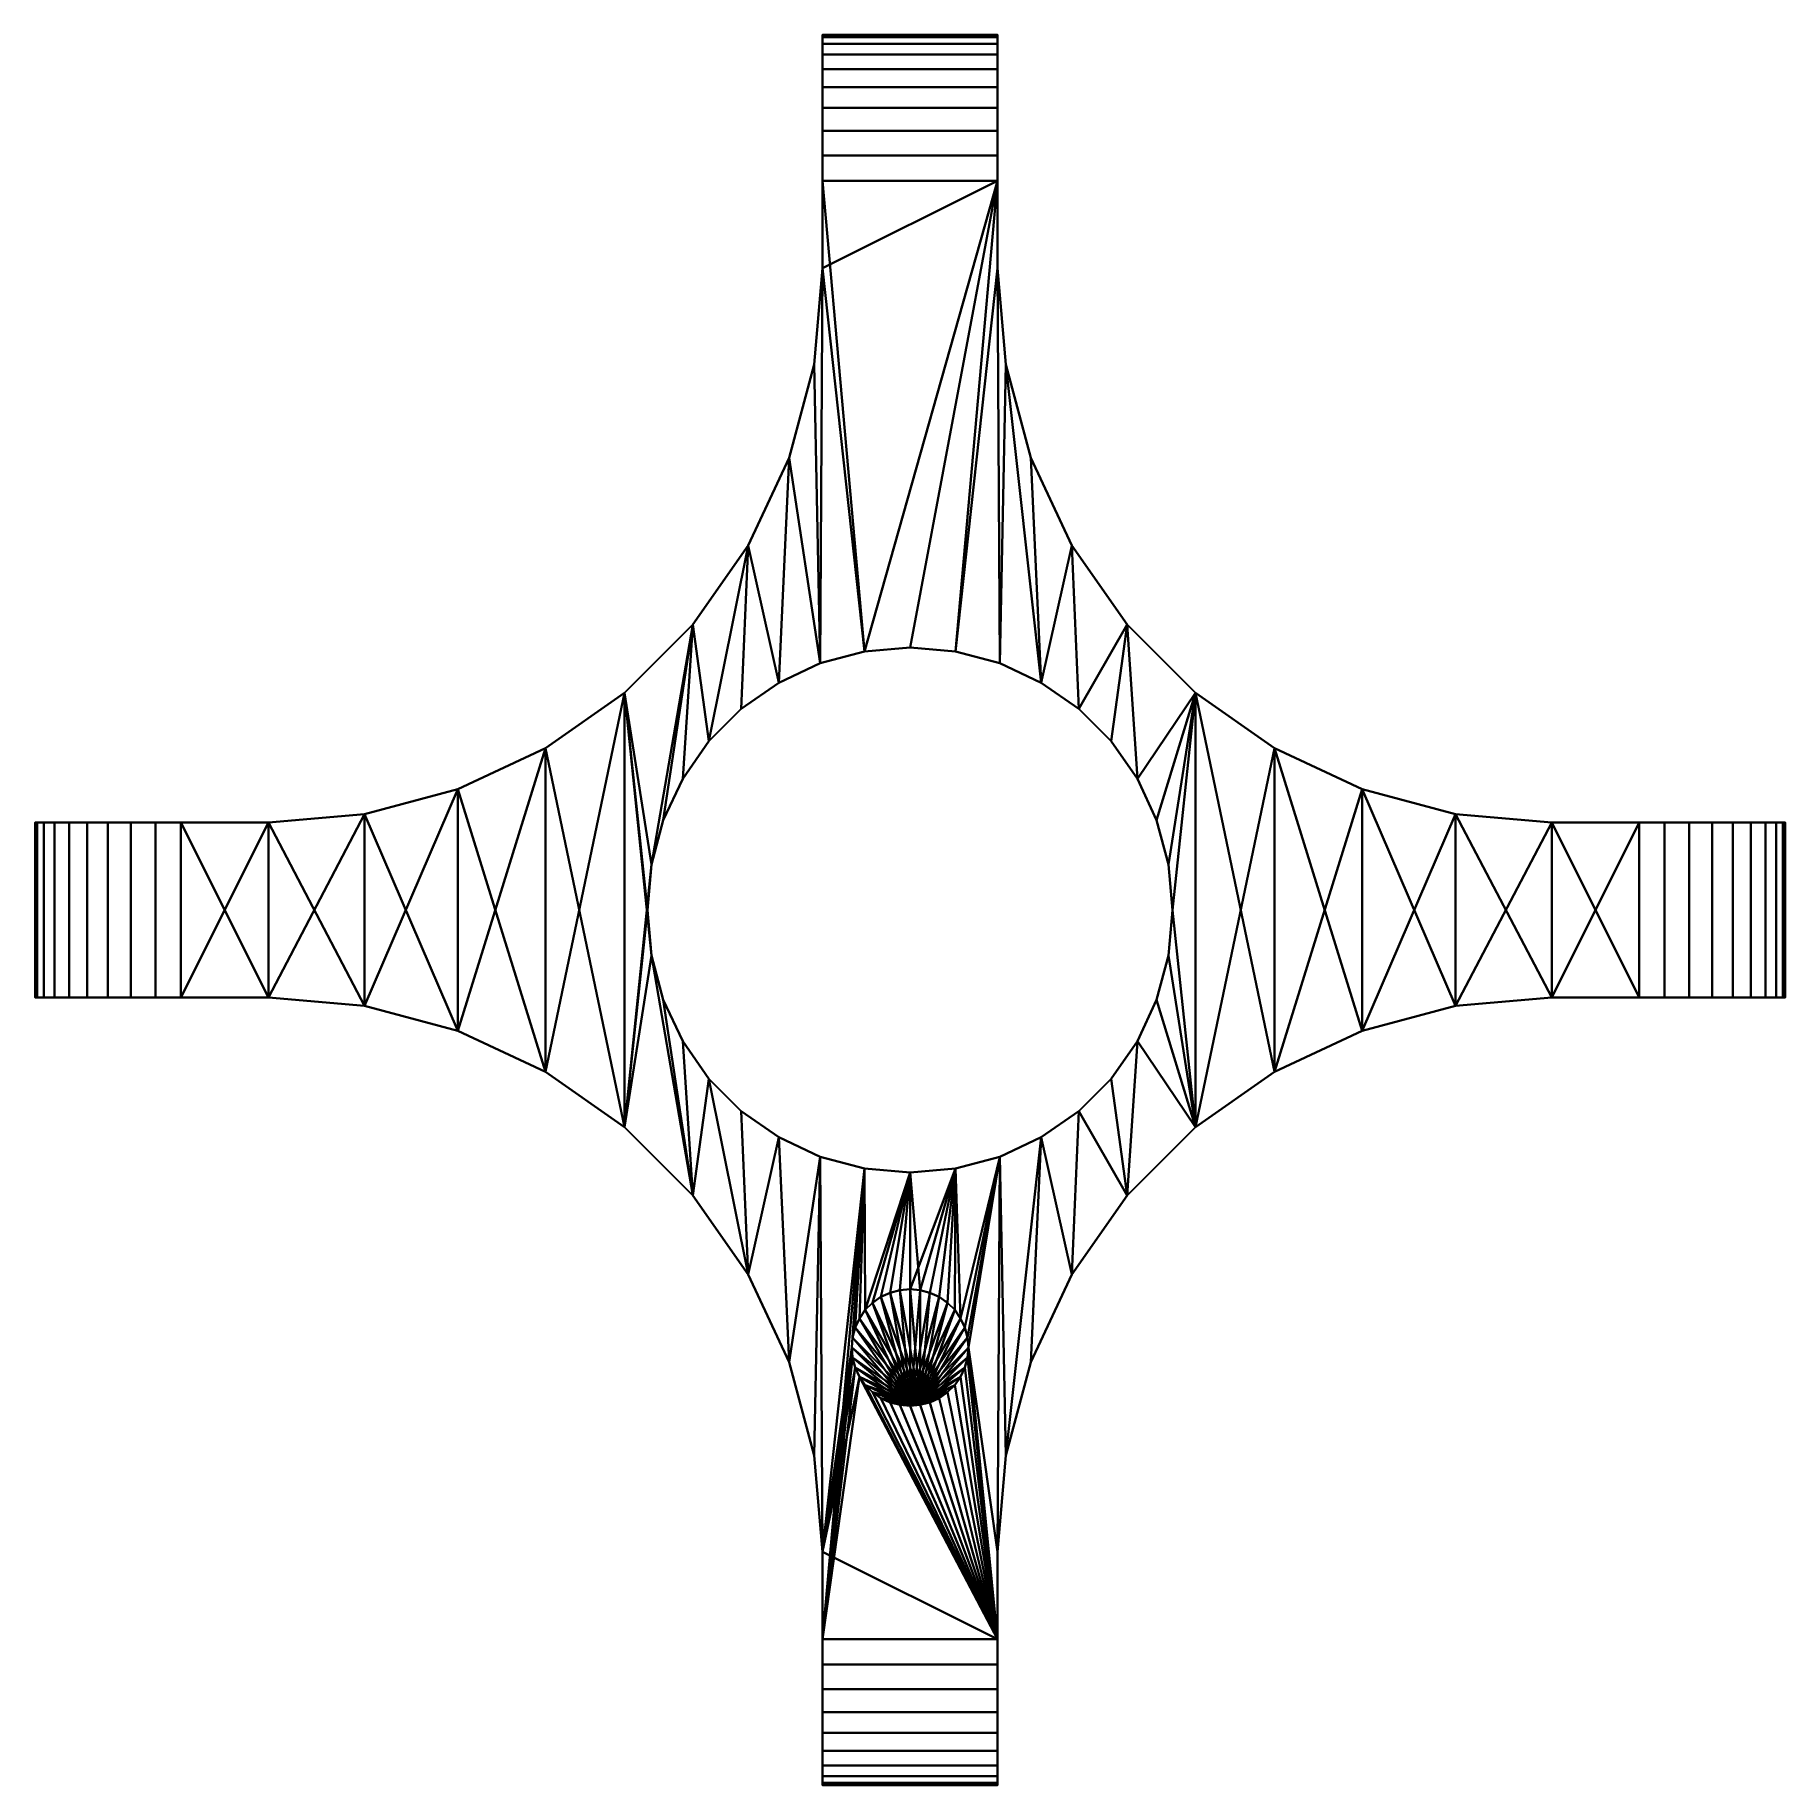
# Model space of a CAD drawing. Header units: millimetres. Extents: x 167.2 to 197.2, y -15 to 15.
import ezdxf

# ---------------------------------------------------------------- set-up
doc = ezdxf.new("R2010")
doc.units = ezdxf.units.MM
doc.layers.add('001', color=4, linetype='Continuous', lineweight=35)

msp = doc.modelspace()

# ---------------------------------------------------------------- meshes
at = {"layer": '001'}
mesh = msp.add_polyface(dxfattribs=at)
corners = [(180.152, 7.751, 29.9), (180.58, 9.35, 29.9), (180.686, 4.229, 29.9), (180.725, 11, 29.9), (181.443, 4.432, 29.9), (183.725, 12.5, 29.9), (180.725, 12.5, 29.9), (180.58, 9.35, 359.895), (180.725, 11, 359.895), (180.725, 12.5, 359.895), (180.725, 12.934, 359.857), (180.725, 13.355, 359.744), (180.725, 13.75, 359.56), (180.725, 14.107, 359.31), (180.725, 14.415, 359.002), (180.725, 14.665, 358.645), (180.725, 14.849, 358.25), (180.725, 14.962, 357.829), (180.725, 15, 357.395), (180.725, 15, 32.4), (180.725, 14.962, 31.966), (180.725, 14.849, 31.545), (180.725, 14.665, 31.15), (180.725, 14.415, 30.793), (180.725, 14.107, 30.485), (180.725, 13.75, 30.235), (180.725, 13.355, 30.051), (180.725, 12.934, 29.938), (183.725, 12.934, 29.938), (181.443, 4.432, 359.895), (182.225, 4.5, 29.9), (182.225, 4.5, 359.895), (180.686, 4.229, 359.895), (183.725, 12.5, 359.895), (180.152, 7.751, 359.895), (183.725, 12.934, 359.857), (183.725, 13.355, 359.744), (183.725, 13.75, 359.56), (183.725, 14.107, 359.31), (183.725, 14.415, 359.002), (183.725, 14.665, 358.645), (183.725, 14.849, 358.25), (183.725, 14.962, 357.829), (183.725, 15, 357.395), (183.725, 15, 32.4)]
mesh.append_faces([[corners[k] for k in face] for face in [(7, 8, 3, 1), (27, 28, 5, 6), (29, 4, 30, 31), (32, 2, 4, 29), (35, 10, 9, 33), (36, 11, 10, 35), (37, 12, 11, 36), (38, 13, 12, 37), (39, 14, 13, 38), (40, 15, 14, 39), (41, 16, 15, 40), (42, 17, 16, 41), (43, 18, 17, 42), (43, 44, 19, 18)]])
mesh.append_faces([[corners[k] for k in face] for face in [(5, 3, 6), (8, 6, 3)]], dxfattribs={"vtx0": -1})
mesh.append_faces([[corners[k] for k in face] for face in [(2, 3, 4), (29, 8, 32)]], dxfattribs={"vtx0": -1, "vtx1": -1})
mesh.append_faces([[corners[k] for k in face] for face in [(4, 3, 5)]], dxfattribs={"vtx0": -1, "vtx1": -1, "vtx2": -1})
mesh.append_faces([[corners[k] for k in face] for face in [(2, 1, 3), (8, 10, 11), (8, 11, 12), (8, 12, 13), (8, 13, 14), (8, 14, 15), (8, 15, 16), (8, 16, 17), (8, 17, 18), (8, 18, 19), (8, 19, 20), (8, 20, 21), (8, 21, 22), (8, 22, 23), (8, 23, 24), (8, 24, 25), (8, 25, 26), (8, 26, 27), (8, 27, 6), (29, 9, 8), (32, 8, 7), (32, 7, 34)]], dxfattribs={"vtx0": -1, "vtx2": -1})
mesh.append_faces([[corners[k] for k in face] for face in [(0, 1, 2), (33, 9, 29)]], dxfattribs={"vtx1": -1, "vtx2": -1})
mesh.append_faces([[corners[k] for k in face] for face in [(8, 9, 10)]], dxfattribs={"vtx2": -1})
mesh = msp.add_polyface(dxfattribs=at)
corners = [(182.225, 4.5, 29.9), (183.725, 12.5, 29.9), (183.006, 4.432, 29.9), (183.725, 11, 29.9), (183.764, 4.229, 29.9), (183.869, 9.35, 29.9), (184.475, 3.897, 29.9), (181.443, 4.432, 29.9), (183.725, 12.5, 359.895), (183.725, 11, 359.895), (183.725, 12.934, 29.938), (183.725, 13.355, 30.051), (183.725, 13.75, 30.235), (183.725, 14.107, 30.485), (183.725, 14.415, 30.793), (183.725, 14.665, 31.15), (183.725, 14.849, 31.545), (183.725, 14.962, 31.966), (183.725, 15, 32.4), (183.725, 15, 357.395), (183.725, 14.962, 357.829), (183.725, 14.849, 358.25), (183.725, 14.665, 358.645), (183.725, 14.415, 359.002), (183.725, 14.107, 359.31), (183.725, 13.75, 359.56), (183.725, 13.355, 359.744), (183.725, 12.934, 359.857), (183.869, 9.35, 359.895), (183.006, 4.432, 359.895), (183.764, 4.229, 359.895), (182.225, 4.5, 359.895), (184.475, 3.897, 359.895), (181.443, 4.432, 359.895), (180.725, 15, 32.4), (180.725, 14.962, 31.966), (180.725, 14.849, 31.545), (180.725, 14.665, 31.15), (180.725, 14.415, 30.793), (180.725, 14.107, 30.485), (180.725, 13.75, 30.235), (180.725, 13.355, 30.051), (180.725, 12.934, 29.938)]
mesh.append_faces([[corners[k] for k in face] for face in [(9, 28, 5, 3), (29, 2, 4, 30), (31, 0, 2, 29), (34, 18, 17, 35), (35, 17, 16, 36), (36, 16, 15, 37), (37, 15, 14, 38), (38, 14, 13, 39), (39, 13, 12, 40), (40, 12, 11, 41), (41, 11, 10, 42)]])
mesh.append_faces([[corners[k] for k in face] for face in [(8, 26, 27)]], dxfattribs={"vtx0": -1})
mesh.append_faces([[corners[k] for k in face] for face in [(0, 1, 2), (2, 3, 4), (4, 5, 6), (7, 1, 0), (32, 28, 30), (30, 9, 29), (29, 8, 31), (31, 8, 33)]], dxfattribs={"vtx0": -1, "vtx1": -1})
mesh.append_faces([[corners[k] for k in face] for face in [(2, 1, 3), (4, 3, 5), (8, 3, 1), (8, 1, 10), (8, 10, 11), (8, 11, 12), (8, 12, 13), (8, 13, 14), (8, 14, 15), (8, 15, 16), (8, 16, 17), (8, 17, 18), (8, 18, 19), (8, 19, 20), (8, 20, 21), (8, 21, 22), (8, 22, 23), (8, 23, 24), (8, 24, 25), (8, 25, 26), (30, 28, 9), (29, 9, 8)]], dxfattribs={"vtx0": -1, "vtx2": -1})
mesh.append_faces([[corners[k] for k in face] for face in [(8, 9, 3)]], dxfattribs={"vtx2": -1})
mesh = msp.add_polyface(dxfattribs=at)
corners = [(179.975, 3.897, 29.9), (179.332, 3.447, 29.9), (179.452, 6.25, 29.9), (180.152, 7.751, 29.9), (180.686, 4.229, 29.9), (178.778, 2.893, 29.9), (178.328, 2.25, 29.9), (178.502, 4.894, 29.9), (177.996, 1.539, 29.9), (177.793, 0.781, 29.9), (177.331, 3.723, 29.9), (169.725, 1.5, 359.895), (167.376, 1.5, 31.545), (167.263, 1.5, 31.966), (167.225, 1.5, 32.4), (167.225, 1.5, 357.395), (167.263, 1.5, 357.829), (167.376, 1.5, 358.25), (167.56, 1.5, 358.645), (167.81, 1.5, 359.002), (168.118, 1.5, 359.31), (168.475, 1.5, 359.56), (168.87, 1.5, 359.744), (169.291, 1.5, 359.857), (171.225, 1.5, 359.895), (172.874, 1.644, 359.895), (172.874, 1.644, 29.9), (171.225, 1.5, 29.9), (174.474, 2.073, 359.895), (174.474, 2.073, 29.9), (175.975, 2.773, 359.895), (175.975, 2.773, 29.9), (177.331, 3.723, 359.895), (178.502, 4.894, 359.895), (179.452, 6.25, 359.895), (180.152, 7.751, 359.895), (180.58, 9.35, 359.895), (180.58, 9.35, 29.9), (179.975, 3.897, 359.895), (180.686, 4.229, 359.895), (179.332, 3.447, 359.895), (178.778, 2.893, 359.895), (178.328, 2.25, 359.895), (177.996, 1.539, 359.895), (177.793, 0.781, 359.895), (177.725, 0, 359.895)]
mesh.append_faces([[corners[k] for k in face] for face in [(24, 25, 26, 27), (25, 28, 29, 26), (28, 30, 31, 29), (30, 32, 10, 31), (32, 33, 7, 10), (33, 34, 2, 7), (34, 35, 3, 2), (35, 36, 37, 3), (38, 0, 4, 39), (40, 1, 0, 38), (41, 5, 1, 40), (42, 6, 5, 41), (43, 8, 6, 42)]])
mesh.append_faces([[corners[k] for k in face] for face in [(11, 22, 23)]], dxfattribs={"vtx0": -1})
mesh.append_faces([[corners[k] for k in face] for face in [(0, 3, 4), (5, 2, 1), (7, 9, 10), (34, 38, 35), (33, 41, 34)]], dxfattribs={"vtx0": -1, "vtx1": -1})
mesh.append_faces([[corners[k] for k in face] for face in [(0, 2, 3), (5, 7, 2), (7, 6, 8), (7, 8, 9), (11, 12, 13), (11, 13, 14), (11, 14, 15), (11, 15, 16), (11, 16, 17), (11, 17, 18), (11, 18, 19), (11, 19, 20), (11, 20, 21), (11, 21, 22), (34, 40, 38), (35, 38, 39), (33, 44, 43), (33, 43, 42), (33, 42, 41), (32, 45, 44)]], dxfattribs={"vtx0": -1, "vtx2": -1})
mesh.append_faces([[corners[k] for k in face] for face in [(0, 1, 2), (5, 6, 7), (41, 40, 34), (33, 32, 44)]], dxfattribs={"vtx1": -1, "vtx2": -1})
mesh = msp.add_polyface(dxfattribs=at)
corners = [(187.118, 3.723, 29.9), (186.725, 0, 29.9), (186.656, 0.781, 29.9), (186.453, 1.539, 29.9), (186.122, 2.25, 29.9), (185.947, 4.894, 29.9), (183.869, 9.35, 29.9), (184.298, 7.751, 29.9), (184.475, 3.897, 29.9), (184.998, 6.25, 29.9), (185.117, 3.447, 29.9), (185.672, 2.893, 29.9), (183.869, 9.35, 359.895), (184.298, 7.751, 359.895), (184.998, 6.25, 359.895), (185.947, 4.894, 359.895), (187.118, 3.723, 359.895), (188.475, 2.773, 359.895), (188.475, 2.773, 29.9), (189.976, 2.073, 359.895), (189.976, 2.073, 29.9), (191.575, 1.644, 359.895), (191.575, 1.644, 29.9), (193.225, 1.5, 359.895), (193.225, 1.5, 29.9), (197.225, 1.5, 357.395), (197.225, 1.5, 32.4), (197.187, 1.5, 31.966), (197.074, 1.5, 31.545), (196.89, 1.5, 31.15), (196.64, 1.5, 30.793), (196.332, 1.5, 30.485), (195.975, 1.5, 30.235), (195.58, 1.5, 30.051), (195.159, 1.5, 29.938), (194.725, 1.5, 29.9), (186.122, 2.25, 359.895), (186.453, 1.539, 359.895), (185.672, 2.893, 359.895), (185.117, 3.447, 359.895), (184.475, 3.897, 359.895), (183.764, 4.229, 359.895), (183.764, 4.229, 29.9), (186.656, 0.781, 359.895), (186.725, 0, 359.895)]
mesh.append_faces([[corners[k] for k in face] for face in [(12, 13, 7, 6), (13, 14, 9, 7), (14, 15, 5, 9), (15, 16, 0, 5), (16, 17, 18, 0), (17, 19, 20, 18), (19, 21, 22, 20), (21, 23, 24, 22), (36, 4, 3, 37), (38, 11, 4, 36), (39, 10, 11, 38), (40, 8, 10, 39), (41, 42, 8, 40)]])
mesh.append_faces([[corners[k] for k in face] for face in [(23, 35, 24)]], dxfattribs={"vtx0": -1})
mesh.append_faces([[corners[k] for k in face] for face in [(0, 4, 5), (8, 9, 10), (10, 5, 11), (11, 5, 4)]], dxfattribs={"vtx0": -1, "vtx1": -1})
mesh.append_faces([[corners[k] for k in face] for face in [(0, 1, 2), (0, 2, 3), (0, 3, 4), (8, 7, 9), (10, 9, 5), (23, 25, 26), (23, 26, 27), (23, 27, 28), (23, 28, 29), (23, 29, 30), (23, 30, 31), (23, 31, 32), (23, 32, 33), (23, 33, 34), (23, 34, 35), (40, 13, 12), (16, 36, 37), (16, 37, 43), (16, 43, 44), (15, 39, 38), (15, 38, 36), (14, 40, 39)]], dxfattribs={"vtx0": -1, "vtx2": -1})
mesh.append_faces([[corners[k] for k in face] for face in [(6, 7, 8), (14, 13, 40), (16, 15, 36), (15, 14, 39)]], dxfattribs={"vtx1": -1, "vtx2": -1})
mesh = msp.add_polyface(dxfattribs=at)
corners = [(178.502, -4.894, 29.9), (177.793, -0.781, 29.9), (177.996, -1.539, 29.9), (178.328, -2.25, 29.9), (177.331, -3.723, 29.9), (175.975, -2.773, 29.9), (177.331, 3.723, 29.9), (177.793, 0.781, 29.9), (177.725, 0, 29.9), (175.975, 2.773, 29.9), (174.474, -2.073, 29.9), (174.474, 2.073, 29.9), (172.874, -1.644, 29.9), (172.874, 1.644, 29.9), (171.225, -1.5, 29.9), (171.225, 1.5, 29.9), (169.725, -1.5, 29.9), (169.725, 1.5, 29.9), (175.975, -2.773, 359.895), (174.474, -2.073, 359.895), (172.874, -1.644, 359.895), (171.225, -1.5, 359.895), (169.725, -1.5, 359.895), (169.291, -1.5, 359.857), (169.291, -1.5, 29.938), (169.725, 1.5, 359.895), (171.225, 1.5, 359.895), (177.793, 0.781, 359.895), (177.996, 1.539, 29.9), (177.996, 1.539, 359.895), (177.725, 0, 359.895), (177.793, -0.781, 359.895), (177.996, -1.539, 359.895), (178.328, -2.25, 359.895), (178.778, -2.893, 359.895), (178.778, -2.893, 29.9), (177.331, 3.723, 359.895), (175.975, 2.773, 359.895), (177.331, -3.723, 359.895), (178.502, -4.894, 359.895), (174.474, 2.073, 359.895), (172.874, 1.644, 359.895)]
mesh.append_faces([[corners[k] for k in face] for face in [(18, 19, 10, 5), (19, 20, 12, 10), (20, 21, 14, 12), (27, 7, 28, 29), (30, 8, 7, 27), (31, 1, 8, 30), (32, 2, 1, 31), (33, 3, 2, 32), (34, 35, 3, 33)]])
mesh.append_faces([[corners[k] for k in face] for face in [(15, 16, 17), (21, 16, 14), (21, 25, 22)]], dxfattribs={"vtx0": -1})
mesh.append_faces([[corners[k] for k in face] for face in [(6, 5, 9), (9, 10, 11), (11, 12, 13), (13, 14, 15), (38, 37, 18), (18, 40, 19), (19, 41, 20), (20, 26, 21)]], dxfattribs={"vtx0": -1, "vtx1": -1})
mesh.append_faces([[corners[k] for k in face] for face in [(4, 6, 7), (36, 38, 31)]], dxfattribs={"vtx0": -1, "vtx1": -1, "vtx2": -1})
mesh.append_faces([[corners[k] for k in face] for face in [(0, 1, 2), (0, 2, 3), (4, 7, 8), (4, 8, 1), (9, 5, 10), (11, 10, 12), (13, 12, 14), (15, 14, 16), (21, 24, 16), (25, 15, 17), (36, 31, 30), (39, 33, 32), (39, 32, 31), (18, 37, 40), (19, 40, 41), (20, 41, 26), (21, 26, 25)]], dxfattribs={"vtx0": -1, "vtx2": -1})
mesh.append_faces([[corners[k] for k in face] for face in [(4, 5, 6), (36, 37, 38)]], dxfattribs={"vtx1": -1, "vtx2": -1})
mesh.append_faces([[corners[k] for k in face] for face in [(21, 22, 23), (25, 26, 15)]], dxfattribs={"vtx2": -1})
mesh = msp.add_polyface(dxfattribs=at)
corners = [(186.725, 0, 29.9), (187.118, 3.723, 29.9), (187.118, -3.723, 29.9), (188.475, 2.773, 29.9), (188.475, -2.773, 29.9), (189.976, 2.073, 29.9), (189.976, -2.073, 29.9), (191.575, 1.644, 29.9), (191.575, -1.644, 29.9), (193.225, 1.5, 29.9), (193.225, -1.5, 29.9), (194.725, 1.5, 29.9), (194.725, -1.5, 29.9), (186.122, -2.25, 29.9), (186.453, -1.539, 29.9), (186.656, -0.781, 29.9), (193.225, 1.5, 359.895), (194.725, 1.5, 359.895), (195.159, 1.5, 359.857), (195.58, 1.5, 359.744), (194.725, -1.5, 359.895), (193.225, -1.5, 359.895), (195.159, -1.5, 29.938), (191.575, -1.644, 359.895), (189.976, -2.073, 359.895), (188.475, -2.773, 359.895), (185.672, -2.893, 359.895), (185.672, -2.893, 29.9), (185.117, -3.447, 29.9), (185.117, -3.447, 359.895), (186.122, -2.25, 359.895), (186.453, -1.539, 359.895), (186.656, -0.781, 359.895), (186.725, 0, 359.895), (186.656, 0.781, 359.895), (186.656, 0.781, 29.9), (186.453, 1.539, 359.895), (186.453, 1.539, 29.9), (187.118, -3.723, 359.895), (187.118, 3.723, 359.895), (188.475, 2.773, 359.895), (189.976, 2.073, 359.895), (191.575, 1.644, 359.895)]
mesh.append_faces([[corners[k] for k in face] for face in [(21, 23, 8, 10), (23, 24, 6, 8), (24, 25, 4, 6), (26, 27, 28, 29), (30, 13, 27, 26), (31, 14, 13, 30), (32, 15, 14, 31), (33, 0, 15, 32), (34, 35, 0, 33), (36, 37, 35, 34)]])
mesh.append_faces([[corners[k] for k in face] for face in [(10, 11, 12), (16, 20, 17)]], dxfattribs={"vtx0": -1})
mesh.append_faces([[corners[k] for k in face] for face in [(2, 3, 4), (4, 5, 6), (6, 7, 8), (8, 9, 10), (39, 25, 40), (40, 24, 41), (41, 23, 42), (42, 21, 16)]], dxfattribs={"vtx0": -1, "vtx1": -1})
mesh.append_faces([[corners[k] for k in face] for face in [(0, 1, 2), (33, 38, 39)]], dxfattribs={"vtx0": -1, "vtx1": -1, "vtx2": -1})
mesh.append_faces([[corners[k] for k in face] for face in [(2, 1, 3), (4, 3, 5), (6, 5, 7), (8, 7, 9), (10, 9, 11), (2, 13, 14), (2, 14, 15), (2, 15, 0), (16, 18, 19), (20, 10, 12), (20, 12, 22), (39, 38, 25), (40, 25, 24), (41, 24, 23), (42, 23, 21), (16, 21, 20), (38, 33, 32), (38, 32, 31), (38, 31, 30)]], dxfattribs={"vtx0": -1, "vtx2": -1})
mesh.append_faces([[corners[k] for k in face] for face in [(16, 17, 18), (20, 21, 10)]], dxfattribs={"vtx2": -1})
mesh = msp.add_polyface(dxfattribs=at)
corners = [(171.225, -1.5, 359.895), (169.291, -1.5, 359.857), (168.87, -1.5, 359.744), (168.475, -1.5, 359.56), (168.118, -1.5, 359.31), (167.81, -1.5, 359.002), (167.56, -1.5, 358.645), (167.376, -1.5, 358.25), (167.263, -1.5, 357.829), (167.225, -1.5, 357.395), (167.225, -1.5, 32.4), (167.263, -1.5, 31.966), (167.376, -1.5, 31.545), (167.56, -1.5, 31.15), (167.81, -1.5, 30.793), (168.118, -1.5, 30.485), (168.475, -1.5, 30.235), (168.87, -1.5, 30.051), (169.291, -1.5, 29.938), (169.291, 1.5, 29.938), (169.725, 1.5, 29.9), (169.725, -1.5, 29.9), (169.725, 1.5, 359.895), (168.87, 1.5, 30.051), (168.475, 1.5, 30.235), (168.118, 1.5, 30.485), (167.81, 1.5, 30.793), (167.56, 1.5, 31.15), (167.376, 1.5, 31.545), (169.291, 1.5, 359.857), (169.725, -1.5, 359.895), (168.87, 1.5, 359.744), (168.475, 1.5, 359.56), (168.118, 1.5, 359.31), (167.81, 1.5, 359.002), (167.56, 1.5, 358.645), (167.376, 1.5, 358.25), (167.263, 1.5, 357.829), (167.225, 1.5, 357.395), (167.225, 1.5, 32.4), (167.263, 1.5, 31.966)]
mesh.append_faces([[corners[k] for k in face] for face in [(18, 19, 20, 21), (29, 1, 30, 22), (31, 2, 1, 29), (32, 3, 2, 31), (33, 4, 3, 32), (34, 5, 4, 33), (35, 6, 5, 34), (36, 7, 6, 35), (37, 8, 7, 36), (38, 9, 8, 37), (38, 39, 10, 9), (10, 39, 40, 11), (11, 40, 28, 12), (12, 28, 27, 13), (13, 27, 26, 14), (14, 26, 25, 15), (15, 25, 24, 16), (16, 24, 23, 17), (17, 23, 19, 18)]])
mesh.append_faces([[corners[k] for k in face] for face in [(0, 1, 2), (0, 2, 3), (0, 3, 4), (0, 4, 5), (0, 5, 6), (0, 6, 7), (0, 7, 8), (0, 8, 9), (0, 9, 10), (0, 10, 11), (0, 11, 12), (0, 12, 13), (0, 13, 14), (0, 14, 15), (0, 15, 16), (0, 16, 17), (0, 17, 18), (22, 20, 19), (22, 19, 23), (22, 23, 24), (22, 24, 25), (22, 25, 26), (22, 26, 27), (22, 27, 28)]], dxfattribs={"vtx0": -1, "vtx2": -1})
mesh = msp.add_polyface(dxfattribs=at)
corners = [(193.225, 1.5, 359.895), (195.58, 1.5, 359.744), (195.975, 1.5, 359.56), (196.332, 1.5, 359.31), (196.64, 1.5, 359.002), (196.89, 1.5, 358.645), (197.074, 1.5, 358.25), (197.187, 1.5, 357.829), (197.225, 1.5, 357.395), (195.159, 1.5, 29.938), (195.159, -1.5, 29.938), (194.725, -1.5, 29.9), (194.725, 1.5, 29.9), (194.725, -1.5, 359.895), (195.58, -1.5, 30.051), (195.975, -1.5, 30.235), (196.332, -1.5, 30.485), (196.64, -1.5, 30.793), (196.89, -1.5, 31.15), (197.074, -1.5, 31.545), (197.187, -1.5, 31.966), (197.225, -1.5, 32.4), (197.225, -1.5, 357.395), (197.187, -1.5, 357.829), (197.074, -1.5, 358.25), (196.89, -1.5, 358.645), (196.64, -1.5, 359.002), (196.332, -1.5, 359.31), (195.975, -1.5, 359.56), (195.58, -1.5, 359.744), (195.159, -1.5, 359.857), (195.159, 1.5, 359.857), (194.725, 1.5, 359.895), (197.225, 1.5, 32.4), (197.187, 1.5, 31.966), (197.074, 1.5, 31.545), (196.89, 1.5, 31.15), (196.64, 1.5, 30.793), (196.332, 1.5, 30.485), (195.975, 1.5, 30.235), (195.58, 1.5, 30.051)]
mesh.append_faces([[corners[k] for k in face] for face in [(9, 10, 11, 12), (30, 31, 32, 13), (29, 1, 31, 30), (28, 2, 1, 29), (27, 3, 2, 28), (26, 4, 3, 27), (25, 5, 4, 26), (24, 6, 5, 25), (23, 7, 6, 24), (22, 8, 7, 23), (22, 21, 33, 8), (33, 21, 20, 34), (34, 20, 19, 35), (35, 19, 18, 36), (36, 18, 17, 37), (37, 17, 16, 38), (38, 16, 15, 39), (39, 15, 14, 40), (40, 14, 10, 9)]])
mesh.append_faces([[corners[k] for k in face] for face in [(13, 29, 30)]], dxfattribs={"vtx0": -1})
mesh.append_faces([[corners[k] for k in face] for face in [(0, 1, 2), (0, 2, 3), (0, 3, 4), (0, 4, 5), (0, 5, 6), (0, 6, 7), (0, 7, 8), (13, 10, 14), (13, 14, 15), (13, 15, 16), (13, 16, 17), (13, 17, 18), (13, 18, 19), (13, 19, 20), (13, 20, 21), (13, 21, 22), (13, 22, 23), (13, 23, 24), (13, 24, 25), (13, 25, 26), (13, 26, 27), (13, 27, 28), (13, 28, 29)]], dxfattribs={"vtx0": -1, "vtx2": -1})
mesh = msp.add_polyface(dxfattribs=at)
corners = [(181.443, -4.432, 29.9), (181.359, -7, 29.9), (181.285, -7.158, 29.9), (181.24, -7.326, 29.9), (181.225, -7.5, 29.9), (180.686, -4.229, 29.9), (180.725, -11, 29.9), (180.58, -9.35, 29.9), (180.152, -7.751, 29.9), (179.975, -3.897, 29.9), (179.452, -6.25, 29.9), (178.502, -4.894, 29.9), (178.778, -2.893, 29.9), (179.332, -3.447, 29.9), (177.331, -3.723, 29.9), (177.793, -0.781, 29.9), (178.328, -2.25, 29.9), (180.152, -7.751, 359.895), (179.452, -6.25, 359.895), (178.502, -4.894, 359.895), (177.331, -3.723, 359.895), (175.975, -2.773, 359.895), (175.975, -2.773, 29.9), (181.359, -7, 31.9), (181.285, -7.158, 31.9), (181.24, -7.326, 31.9), (181.225, -7.5, 31.9), (181.24, -7.674, 29.9), (181.24, -7.674, 31.9), (181.285, -7.842, 29.9), (181.285, -7.842, 31.9), (179.332, -3.447, 359.895), (178.778, -2.893, 359.895), (179.975, -3.897, 359.895), (180.686, -4.229, 359.895), (181.443, -4.432, 359.895), (180.725, -11, 359.895), (181.225, -7.5, 359.895), (181.24, -7.326, 359.895), (181.285, -7.158, 359.895), (181.359, -7, 359.895), (180.58, -9.35, 359.895), (178.328, -2.25, 359.895), (177.793, -0.781, 359.895), (181.285, -7.842, 359.895), (181.285, -7.842, 357.895), (181.24, -7.674, 357.895), (181.24, -7.674, 359.895), (181.225, -7.5, 357.895), (181.24, -7.326, 357.895), (181.285, -7.158, 357.895), (181.359, -7, 357.895)]
mesh.append_faces([[corners[k] for k in face] for face in [(17, 18, 10, 8), (18, 19, 11, 10), (19, 20, 14, 11), (20, 21, 22, 14), (2, 1, 23, 24), (3, 2, 24, 25), (4, 3, 25, 26), (27, 4, 26, 28), (29, 27, 28, 30), (31, 13, 12, 32), (33, 9, 13, 31), (34, 5, 9, 33), (35, 0, 5, 34), (44, 45, 46, 47), (47, 46, 48, 37), (37, 48, 49, 38), (38, 49, 50, 39), (39, 50, 51, 40)]])
mesh.append_faces([[corners[k] for k in face] for face in [(5, 8, 9), (10, 9, 8), (31, 18, 33), (33, 17, 34), (32, 18, 31), (19, 43, 20)]], dxfattribs={"vtx0": -1, "vtx1": -1})
mesh.append_faces([[corners[k] for k in face] for face in [(35, 36, 37)]], dxfattribs={"vtx0": -1, "vtx1": -1, "vtx2": -1})
mesh.append_faces([[corners[k] for k in face] for face in [(0, 1, 2), (0, 2, 3), (0, 3, 4), (5, 7, 8), (10, 12, 13), (10, 13, 9), (11, 16, 12), (35, 37, 38), (35, 38, 39), (35, 39, 40), (33, 18, 17), (34, 17, 41), (32, 19, 18)]], dxfattribs={"vtx0": -1, "vtx2": -1})
mesh.append_faces([[corners[k] for k in face] for face in [(5, 0, 6), (10, 11, 12), (11, 14, 15), (35, 34, 36), (32, 42, 19)]], dxfattribs={"vtx1": -1, "vtx2": -1})
mesh = msp.add_polyface(dxfattribs=at)
corners = [(187.118, -3.723, 29.9), (185.947, -4.894, 29.9), (186.122, -2.25, 29.9), (184.298, -7.751, 29.9), (184.475, -3.897, 29.9), (184.998, -6.25, 29.9), (185.117, -3.447, 29.9), (185.672, -2.893, 29.9), (183.869, -9.35, 29.9), (183.764, -4.229, 29.9), (183.725, -11, 29.9), (183.225, -7.5, 29.9), (183.21, -7.326, 29.9), (183.164, -7.158, 29.9), (183.091, -7, 29.9), (183.006, -4.432, 29.9), (188.475, -2.773, 359.895), (187.118, -3.723, 359.895), (188.475, -2.773, 29.9), (185.947, -4.894, 359.895), (184.998, -6.25, 359.895), (184.298, -7.751, 359.895), (183.21, -7.674, 29.9), (183.164, -7.842, 29.9), (183.164, -7.842, 31.9), (183.21, -7.674, 31.9), (183.225, -7.5, 31.9), (183.21, -7.326, 31.9), (183.164, -7.158, 31.9), (183.091, -7, 31.9), (183.764, -4.229, 359.895), (183.006, -4.432, 359.895), (184.475, -3.897, 359.895), (185.117, -3.447, 359.895), (186.122, -2.25, 359.895), (183.869, -9.35, 359.895), (185.672, -2.893, 359.895), (183.091, -7, 359.895), (183.164, -7.158, 359.895), (183.21, -7.326, 359.895), (183.225, -7.5, 359.895), (183.725, -11, 359.895), (182.991, -6.857, 359.895), (182.991, -6.857, 357.895), (183.091, -7, 357.895), (183.164, -7.158, 357.895), (183.21, -7.326, 357.895), (183.225, -7.5, 357.895), (183.21, -7.674, 357.895), (183.21, -7.674, 359.895), (183.164, -7.842, 357.895), (183.164, -7.842, 359.895)]
mesh.append_faces([[corners[k] for k in face] for face in [(16, 17, 0, 18), (17, 19, 1, 0), (19, 20, 5, 1), (20, 21, 3, 5), (22, 23, 24, 25), (11, 22, 25, 26), (12, 11, 26, 27), (13, 12, 27, 28), (14, 13, 28, 29), (30, 9, 15, 31), (32, 4, 9, 30), (33, 6, 4, 32), (42, 43, 44, 37), (37, 44, 45, 38), (38, 45, 46, 39), (39, 46, 47, 40), (40, 47, 48, 49), (49, 48, 50, 51)]])
mesh.append_faces([[corners[k] for k in face] for face in [(3, 4, 5), (5, 6, 1), (8, 4, 3), (9, 14, 15), (17, 34, 19), (32, 20, 33), (33, 19, 36), (36, 19, 34), (30, 35, 32)]], dxfattribs={"vtx0": -1, "vtx1": -1})
mesh.append_faces([[corners[k] for k in face] for face in [(9, 10, 11), (30, 40, 41)]], dxfattribs={"vtx0": -1, "vtx1": -1, "vtx2": -1})
mesh.append_faces([[corners[k] for k in face] for face in [(5, 4, 6), (1, 6, 7), (1, 7, 2), (8, 9, 4), (9, 11, 12), (9, 12, 13), (9, 13, 14), (32, 21, 20), (33, 20, 19), (30, 37, 38), (30, 38, 39), (30, 39, 40)]], dxfattribs={"vtx0": -1, "vtx2": -1})
mesh.append_faces([[corners[k] for k in face] for face in [(0, 1, 2), (35, 21, 32), (30, 31, 37)]], dxfattribs={"vtx1": -1, "vtx2": -1})
mesh = msp.add_polyface(dxfattribs=at)
corners = [(183.725, -12.5, 29.9), (181.359, -8, 29.9), (181.459, -8.143, 29.9), (180.725, -12.5, 29.9), (180.725, -11, 29.9), (181.443, -4.432, 29.9), (181.225, -7.5, 29.9), (181.24, -7.674, 29.9), (181.285, -7.842, 29.9), (180.686, -4.229, 29.9), (180.58, -9.35, 29.9), (180.58, -9.35, 359.895), (180.152, -7.751, 359.895), (180.152, -7.751, 29.9), (181.285, -7.842, 31.9), (181.359, -8, 31.9), (181.459, -8.143, 31.9), (181.582, -8.266, 29.9), (181.582, -8.266, 31.9), (181.725, -8.366, 29.9), (181.725, -8.366, 31.9), (181.883, -8.44, 29.9), (181.883, -8.44, 31.9), (182.051, -8.485, 29.9), (182.051, -8.485, 31.9), (182.225, -8.5, 29.9), (182.225, -8.5, 31.9), (183.725, -12.5, 359.895), (181.459, -8.143, 359.895), (181.359, -8, 359.895), (180.686, -4.229, 359.895), (180.725, -11, 359.895), (181.285, -7.842, 359.895), (181.24, -7.674, 359.895), (181.225, -7.5, 359.895), (181.24, -7.674, 31.9), (181.225, -7.5, 31.9), (182.225, -8.5, 359.895), (182.225, -8.5, 357.895), (182.051, -8.485, 357.895), (182.051, -8.485, 359.895), (181.883, -8.44, 357.895), (181.883, -8.44, 359.895), (181.725, -8.366, 357.895), (181.725, -8.366, 359.895), (181.582, -8.266, 357.895), (181.582, -8.266, 359.895), (181.459, -8.143, 357.895), (181.359, -8, 357.895), (181.285, -7.842, 357.895), (182.398, -8.485, 357.895), (181.225, -7.5, 357.895), (181.24, -7.674, 357.895)]
mesh.append_faces([[corners[k] for k in face] for face in [(11, 12, 13, 10), (1, 8, 14, 15), (2, 1, 15, 16), (17, 2, 16, 18), (19, 17, 18, 20), (21, 19, 20, 22), (23, 21, 22, 24), (25, 23, 24, 26), (37, 38, 39, 40), (40, 39, 41, 42), (42, 41, 43, 44), (44, 43, 45, 46), (46, 45, 47, 28), (28, 47, 48, 29), (29, 48, 49, 32)]])
mesh.append_faces([[corners[k] for k in face] for face in [(3, 5, 6)]], dxfattribs={"vtx0": -1, "vtx1": -1, "vtx2": -1})
mesh.append_faces([[corners[k] for k in face] for face in [(0, 1, 2), (3, 6, 7), (3, 7, 8), (3, 8, 1), (9, 4, 10), (27, 28, 29), (30, 11, 31), (31, 29, 32), (31, 32, 33), (31, 33, 34), (26, 22, 20), (26, 20, 18), (26, 18, 16), (26, 16, 15), (26, 15, 14), (26, 14, 35), (26, 35, 36), (50, 51, 52), (50, 52, 49), (50, 49, 48), (50, 48, 47), (50, 47, 45), (50, 45, 43), (50, 43, 41), (50, 41, 39)]], dxfattribs={"vtx0": -1, "vtx2": -1})
mesh.append_faces([[corners[k] for k in face] for face in [(3, 4, 5)]], dxfattribs={"vtx1": -1, "vtx2": -1})
mesh.append_faces([[corners[k] for k in face] for face in [(26, 24, 22)]], dxfattribs={"vtx2": -1})
mesh = msp.add_polyface(dxfattribs=at)
corners = [(182.225, -4.5, 29.9), (182.225, -6.5, 29.9), (182.051, -6.515, 29.9), (181.883, -6.56, 29.9), (181.725, -6.634, 29.9), (181.582, -6.734, 29.9), (181.459, -6.857, 29.9), (181.443, -4.432, 29.9), (181.359, -7, 29.9), (182.225, -6.5, 31.9), (182.051, -6.515, 31.9), (181.883, -6.56, 31.9), (181.725, -6.634, 31.9), (181.582, -6.734, 31.9), (181.459, -6.857, 31.9), (181.359, -7, 31.9), (182.225, -4.5, 359.895), (181.443, -4.432, 359.895), (181.459, -6.857, 359.895), (181.582, -6.734, 359.895), (181.725, -6.634, 359.895), (181.883, -6.56, 359.895), (182.051, -6.515, 359.895), (182.225, -6.5, 359.895), (181.359, -7, 359.895), (182.225, -8.5, 31.9), (181.225, -7.5, 31.9), (181.24, -7.326, 31.9), (181.285, -7.158, 31.9), (181.359, -7, 357.895), (181.459, -6.857, 357.895), (181.582, -6.734, 357.895), (181.725, -6.634, 357.895), (181.883, -6.56, 357.895), (182.051, -6.515, 357.895), (182.225, -6.5, 357.895), (182.398, -8.485, 357.895), (181.285, -7.158, 357.895), (181.24, -7.326, 357.895), (181.225, -7.5, 357.895)]
mesh.append_faces([[corners[k] for k in face] for face in [(2, 1, 9, 10), (3, 2, 10, 11), (4, 3, 11, 12), (5, 4, 12, 13), (6, 5, 13, 14), (8, 6, 14, 15), (16, 0, 7, 17), (24, 29, 30, 18), (18, 30, 31, 19), (19, 31, 32, 20), (20, 32, 33, 21), (21, 33, 34, 22), (22, 34, 35, 23)]])
mesh.append_faces([[corners[k] for k in face] for face in [(0, 6, 7)]], dxfattribs={"vtx0": -1, "vtx1": -1})
mesh.append_faces([[corners[k] for k in face] for face in [(0, 1, 2), (0, 2, 3), (0, 3, 4), (0, 4, 5), (0, 5, 6), (7, 6, 8), (16, 18, 19), (16, 19, 20), (16, 20, 21), (16, 21, 22), (16, 22, 23), (17, 24, 18), (25, 26, 27), (25, 27, 28), (25, 28, 15), (25, 15, 14), (25, 14, 13), (25, 13, 12), (25, 12, 11), (25, 11, 10), (25, 10, 9), (36, 34, 33), (36, 33, 32), (36, 32, 31), (36, 31, 30), (36, 30, 29), (36, 29, 37), (36, 37, 38), (36, 38, 39)]], dxfattribs={"vtx0": -1, "vtx2": -1})
mesh.append_faces([[corners[k] for k in face] for face in [(16, 17, 18)]], dxfattribs={"vtx1": -1, "vtx2": -1})
mesh = msp.add_polyface(dxfattribs=at)
corners = [(183.725, -12.5, 29.9), (182.991, -8.143, 29.9), (183.091, -8, 29.9), (183.164, -7.842, 29.9), (183.21, -7.674, 29.9), (183.225, -7.5, 29.9), (183.869, -9.35, 29.9), (183.725, -11, 29.9), (183.764, -4.229, 29.9), (184.298, -7.751, 359.895), (183.869, -9.35, 359.895), (184.298, -7.751, 29.9), (182.567, -8.44, 29.9), (182.398, -8.485, 29.9), (182.398, -8.485, 31.9), (182.567, -8.44, 31.9), (182.725, -8.366, 29.9), (182.725, -8.366, 31.9), (182.868, -8.266, 29.9), (182.868, -8.266, 31.9), (182.991, -8.143, 31.9), (183.091, -8, 31.9), (183.164, -7.842, 31.9), (182.225, -8.5, 29.9), (182.225, -8.5, 31.9), (183.764, -4.229, 359.895), (183.725, -11, 359.895), (183.725, -12.5, 359.895), (183.225, -7.5, 359.895), (183.21, -7.674, 359.895), (183.164, -7.842, 359.895), (183.091, -8, 359.895), (182.991, -8.143, 359.895), (183.21, -7.326, 31.9), (183.225, -7.5, 31.9), (183.21, -7.674, 31.9), (183.164, -7.842, 357.895), (183.091, -8, 357.895), (182.991, -8.143, 357.895), (182.868, -8.266, 357.895), (182.868, -8.266, 359.895), (182.725, -8.366, 357.895), (182.725, -8.366, 359.895), (182.567, -8.44, 357.895), (182.567, -8.44, 359.895), (182.398, -8.485, 357.895), (182.398, -8.485, 359.895), (182.225, -8.5, 357.895), (182.225, -8.5, 359.895), (183.21, -7.674, 357.895), (183.225, -7.5, 357.895), (183.21, -7.326, 357.895), (182.051, -8.485, 357.895)]
mesh.append_faces([[corners[k] for k in face] for face in [(9, 10, 6, 11), (12, 13, 14, 15), (16, 12, 15, 17), (18, 16, 17, 19), (1, 18, 19, 20), (2, 1, 20, 21), (3, 2, 21, 22), (13, 23, 24, 14), (30, 36, 37, 31), (31, 37, 38, 32), (32, 38, 39, 40), (40, 39, 41, 42), (42, 41, 43, 44), (44, 43, 45, 46), (46, 45, 47, 48)]])
mesh.append_faces([[corners[k] for k in face] for face in [(24, 15, 14), (45, 52, 47)]], dxfattribs={"vtx0": -1})
mesh.append_faces([[corners[k] for k in face] for face in [(0, 1, 2), (0, 2, 3), (0, 3, 4), (0, 4, 5), (25, 26, 10), (27, 28, 29), (27, 29, 30), (27, 30, 31), (27, 31, 32), (24, 33, 34), (24, 34, 35), (24, 35, 22), (24, 22, 21), (24, 21, 20), (24, 20, 19), (24, 19, 17), (24, 17, 15), (45, 41, 39), (45, 39, 38), (45, 38, 37), (45, 37, 36), (45, 36, 49), (45, 49, 50), (45, 50, 51)]], dxfattribs={"vtx0": -1, "vtx2": -1})
mesh.append_faces([[corners[k] for k in face] for face in [(6, 7, 8)]], dxfattribs={"vtx1": -1, "vtx2": -1})
mesh.append_faces([[corners[k] for k in face] for face in [(45, 43, 41)]], dxfattribs={"vtx2": -1})
mesh = msp.add_polyface(dxfattribs=at)
corners = [(183.006, -4.432, 29.9), (183.091, -7, 29.9), (182.991, -6.857, 29.9), (182.868, -6.734, 29.9), (182.725, -6.634, 29.9), (182.567, -6.56, 29.9), (182.398, -6.515, 29.9), (182.225, -6.5, 29.9), (182.225, -4.5, 29.9), (183.091, -7, 31.9), (182.991, -6.857, 31.9), (182.868, -6.734, 31.9), (182.725, -6.634, 31.9), (182.567, -6.56, 31.9), (182.398, -6.515, 31.9), (182.225, -6.5, 31.9), (183.006, -4.432, 359.895), (182.225, -4.5, 359.895), (182.398, -6.515, 359.895), (182.567, -6.56, 359.895), (182.725, -6.634, 359.895), (182.868, -6.734, 359.895), (182.991, -6.857, 359.895), (183.091, -7, 359.895), (182.225, -6.5, 359.895), (182.225, -8.5, 31.9), (183.164, -7.158, 31.9), (183.21, -7.326, 31.9), (182.225, -6.5, 357.895), (182.398, -6.515, 357.895), (182.567, -6.56, 357.895), (182.725, -6.634, 357.895), (182.868, -6.734, 357.895), (182.991, -6.857, 357.895), (182.398, -8.485, 357.895), (183.21, -7.326, 357.895), (183.164, -7.158, 357.895), (183.091, -7, 357.895), (182.051, -6.515, 357.895)]
mesh.append_faces([[corners[k] for k in face] for face in [(2, 1, 9, 10), (3, 2, 10, 11), (4, 3, 11, 12), (5, 4, 12, 13), (6, 5, 13, 14), (7, 6, 14, 15), (16, 0, 8, 17), (24, 28, 29, 18), (18, 29, 30, 19), (19, 30, 31, 20), (20, 31, 32, 21), (21, 32, 33, 22)]])
mesh.append_faces([[corners[k] for k in face] for face in [(0, 7, 8)]], dxfattribs={"vtx0": -1, "vtx1": -1})
mesh.append_faces([[corners[k] for k in face] for face in [(0, 1, 2), (0, 2, 3), (0, 3, 4), (0, 4, 5), (0, 5, 6), (0, 6, 7), (16, 18, 19), (16, 19, 20), (16, 20, 21), (16, 21, 22), (16, 22, 23), (17, 24, 18), (25, 15, 14), (25, 14, 13), (25, 13, 12), (25, 12, 11), (25, 11, 10), (25, 10, 9), (25, 9, 26), (25, 26, 27), (34, 35, 36), (34, 36, 37), (34, 37, 33), (34, 33, 32), (34, 32, 31), (34, 31, 30), (34, 30, 29), (34, 29, 28), (34, 28, 38)]], dxfattribs={"vtx0": -1, "vtx2": -1})
mesh.append_faces([[corners[k] for k in face] for face in [(16, 17, 18)]], dxfattribs={"vtx1": -1, "vtx2": -1})
mesh = msp.add_polyface(dxfattribs=at)
corners = [(183.725, -12.5, 29.9), (181.459, -8.143, 29.9), (181.582, -8.266, 29.9), (181.725, -8.366, 29.9), (181.883, -8.44, 29.9), (182.051, -8.485, 29.9), (182.225, -8.5, 29.9), (182.398, -8.485, 29.9), (182.567, -8.44, 29.9), (182.725, -8.366, 29.9), (182.868, -8.266, 29.9), (182.991, -8.143, 29.9), (183.225, -7.5, 29.9), (183.725, -11, 29.9), (183.869, -9.35, 359.895), (183.725, -11, 359.895), (183.869, -9.35, 29.9), (183.725, -12.5, 359.895), (183.725, -12.934, 359.857), (183.725, -13.355, 359.744), (183.725, -13.75, 359.56), (183.725, -14.107, 359.31), (183.725, -14.415, 359.002), (183.725, -14.665, 358.645), (183.725, -14.849, 358.25), (183.725, -14.962, 357.829), (183.725, -15, 357.395), (183.725, -15, 32.4), (183.725, -14.962, 31.966), (183.725, -14.849, 31.545), (183.725, -14.665, 31.15), (183.725, -14.415, 30.793), (183.725, -14.107, 30.485), (183.725, -13.75, 30.235), (183.725, -13.355, 30.051), (183.725, -12.934, 29.938), (183.225, -7.5, 359.895), (182.991, -8.143, 359.895), (182.868, -8.266, 359.895), (182.725, -8.366, 359.895), (182.567, -8.44, 359.895), (182.398, -8.485, 359.895), (182.225, -8.5, 359.895), (182.051, -8.485, 359.895), (181.883, -8.44, 359.895), (181.725, -8.366, 359.895), (181.582, -8.266, 359.895), (181.459, -8.143, 359.895)]
mesh.append_faces([[corners[k] for k in face] for face in [(14, 15, 13, 16)]])
mesh.append_faces([[corners[k] for k in face] for face in [(15, 0, 13)]], dxfattribs={"vtx0": -1})
mesh.append_faces([[corners[k] for k in face] for face in [(0, 12, 13)]], dxfattribs={"vtx0": -1, "vtx1": -1})
mesh.append_faces([[corners[k] for k in face] for face in [(0, 1, 2), (0, 2, 3), (0, 3, 4), (0, 4, 5), (0, 5, 6), (0, 6, 7), (0, 7, 8), (0, 8, 9), (0, 9, 10), (0, 10, 11), (15, 18, 19), (15, 19, 20), (15, 20, 21), (15, 21, 22), (15, 22, 23), (15, 23, 24), (15, 24, 25), (15, 25, 26), (15, 26, 27), (15, 27, 28), (15, 28, 29), (15, 29, 30), (15, 30, 31), (15, 31, 32), (15, 32, 33), (15, 33, 34), (15, 34, 35), (15, 35, 0), (17, 37, 38), (17, 38, 39), (17, 39, 40), (17, 40, 41), (17, 41, 42), (17, 42, 43), (17, 43, 44), (17, 44, 45), (17, 45, 46), (17, 46, 47)]], dxfattribs={"vtx0": -1, "vtx2": -1})
mesh.append_faces([[corners[k] for k in face] for face in [(17, 15, 36)]], dxfattribs={"vtx1": -1, "vtx2": -1})
mesh.append_faces([[corners[k] for k in face] for face in [(15, 17, 18)]], dxfattribs={"vtx2": -1})
mesh = msp.add_polyface(dxfattribs=at)
corners = [(183.725, -12.5, 29.9), (180.725, -12.5, 29.9), (181.359, -8, 29.9), (180.725, -12.5, 359.895), (180.725, -11, 359.895), (180.725, -11, 29.9), (180.725, -12.934, 29.938), (180.725, -13.355, 30.051), (180.725, -13.75, 30.235), (180.725, -14.107, 30.485), (180.725, -14.415, 30.793), (180.725, -14.665, 31.15), (180.725, -14.849, 31.545), (180.725, -14.962, 31.966), (180.725, -15, 32.4), (180.725, -15, 357.395), (180.725, -14.962, 357.829), (180.725, -14.849, 358.25), (180.725, -14.665, 358.645), (180.725, -14.415, 359.002), (180.725, -14.107, 359.31), (180.725, -13.75, 359.56), (180.725, -13.355, 359.744), (180.725, -12.934, 359.857), (180.58, -9.35, 359.895), (180.58, -9.35, 29.9), (183.725, -12.934, 29.938), (183.725, -15, 32.4), (183.725, -15, 357.395), (183.725, -12.5, 359.895), (181.359, -8, 359.895), (183.725, -13.355, 30.051), (183.725, -13.75, 30.235), (183.725, -14.107, 30.485), (183.725, -14.415, 30.793), (183.725, -14.665, 31.15), (183.725, -14.849, 31.545), (183.725, -14.962, 31.966), (183.725, -14.962, 357.829), (183.725, -14.849, 358.25), (183.725, -14.665, 358.645), (183.725, -14.415, 359.002), (183.725, -14.107, 359.31), (183.725, -13.75, 359.56), (183.725, -13.355, 359.744), (183.725, -12.934, 359.857)]
mesh.append_faces([[corners[k] for k in face] for face in [(4, 24, 25, 5), (1, 0, 26, 6), (15, 14, 27, 28), (6, 26, 31, 7), (7, 31, 32, 8), (8, 32, 33, 9), (9, 33, 34, 10), (10, 34, 35, 11), (11, 35, 36, 12), (12, 36, 37, 13), (13, 37, 27, 14), (15, 28, 38, 16), (16, 38, 39, 17), (17, 39, 40, 18), (18, 40, 41, 19), (19, 41, 42, 20), (20, 42, 43, 21), (21, 43, 44, 22), (22, 44, 45, 23), (23, 45, 29, 3)]])
mesh.append_faces([[corners[k] for k in face] for face in [(3, 22, 23), (29, 4, 3)]], dxfattribs={"vtx0": -1})
mesh.append_faces([[corners[k] for k in face] for face in [(29, 30, 4)]], dxfattribs={"vtx0": -1, "vtx1": -1, "vtx2": -1})
mesh.append_faces([[corners[k] for k in face] for face in [(3, 5, 1), (3, 1, 6), (3, 6, 7), (3, 7, 8), (3, 8, 9), (3, 9, 10), (3, 10, 11), (3, 11, 12), (3, 12, 13), (3, 13, 14), (3, 14, 15), (3, 15, 16), (3, 16, 17), (3, 17, 18), (3, 18, 19), (3, 19, 20), (3, 20, 21), (3, 21, 22)]], dxfattribs={"vtx0": -1, "vtx2": -1})
mesh.append_faces([[corners[k] for k in face] for face in [(0, 1, 2)]], dxfattribs={"vtx1": -1, "vtx2": -1})
mesh.append_faces([[corners[k] for k in face] for face in [(3, 4, 5)]], dxfattribs={"vtx2": -1})

doc.saveas('drawing.dxf')
